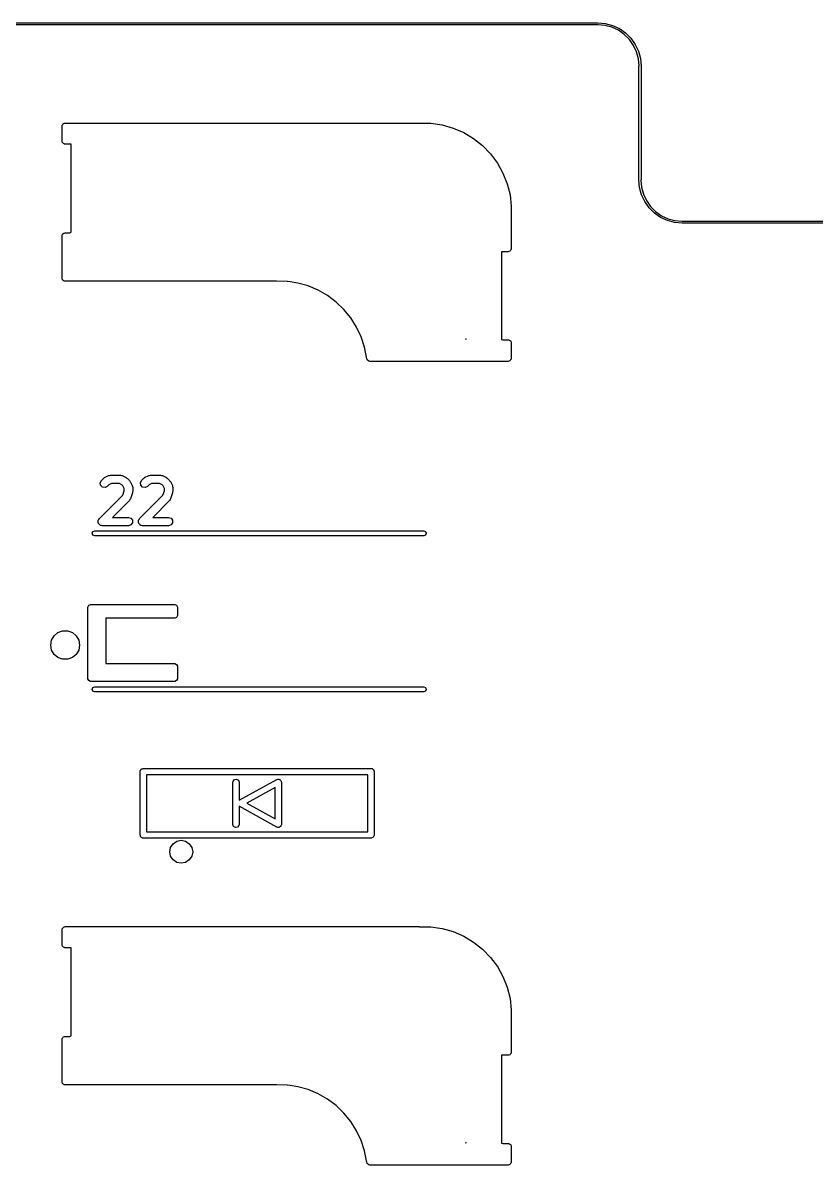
# Model space of a CAD drawing. Extents: x 62 to 222, y -188 to -37.
# Drawn here: x 150.46 to 169.26, y -64.35 to -37.27 of the extents above; entities that cross this region are included whole.
import ezdxf

# ---------------------------------------------------------------- set-up
doc = ezdxf.new("R2010")
doc.units = 0
doc.layers.add('BLACK', color=7, linetype='CONTINUOUS')

msp = doc.modelspace()

# ---------------------------------------------------------------- linework, layer by layer
at = {"layer": 'BLACK', "linetype": 'CONTINUOUS'}
for p, q in [((148.035, -37.2697), (164.085, -37.2697)), ((164.085, -37.3197), (148.035, -37.3197)), ((164.085, -37.2697), (164.263, -37.2853)), ((164.092, -37.3166), (164.085, -37.3197)), ((164.255, -37.3309), (164.092, -37.3166)), ((164.42, -37.375), (164.255, -37.3309)), ((164.263, -37.2853), (164.436, -37.3315)), ((164.436, -37.3315), (164.597, -37.407)), ((164.574, -37.4471), (164.42, -37.375)), ((164.714, -37.545), (164.574, -37.4471)), ((164.597, -37.407), (164.744, -37.5095)), ((164.835, -37.6656), (164.714, -37.545)), ((164.744, -37.5095), (164.87, -37.6359)), ((164.87, -37.6359), (164.973, -37.7822)), ((164.933, -37.8053), (164.835, -37.6656)), ((165.005, -37.96), (164.933, -37.8053)), ((164.973, -37.7822), (165.048, -37.9441)), ((165.049, -38.1248), (165.005, -37.96)), ((165.048, -37.9441), (165.094, -38.1167)), ((165.063, -38.2873), (165.049, -38.1248)), ((165.094, -38.1167), (165.11, -38.2947)), ((165.06, -38.2947), (165.063, -38.2873)), ((165.06, -40.9947), (165.06, -38.2947)), ((165.11, -38.2947), (165.11, -38.2947)), ((165.11, -38.2947), (165.11, -40.9947)), ((151.385, -39.7197), (151.387, -39.71)), ((151.385, -40.0697), (151.385, -39.7197)), ((151.386, -39.7067), (151.388, -39.7038)), ((151.387, -39.71), (151.386, -39.7067)), ((151.388, -39.7038), (151.39, -39.694)), ((151.39, -39.694), (151.402, -39.6791)), ((151.402, -39.6791), (151.412, -39.6622)), ((151.412, -39.6622), (151.418, -39.6599)), ((151.418, -39.6599), (151.422, -39.6547)), ((151.422, -39.6547), (151.442, -39.6514)), ((151.442, -39.6514), (151.46, -39.6447)), ((151.46, -39.6447), (159.86, -39.6447)), ((159.86, -39.6447), (159.861, -39.6449)), ((159.861, -39.6449), (160.128, -39.649)), ((160.128, -39.649), (160.397, -39.6886)), ((160.397, -39.6886), (160.658, -39.763)), ((160.658, -39.763), (160.908, -39.8709)), ((151.392, -40.088), (151.385, -40.0697)), ((160.908, -39.8709), (161.141, -40.0104)), ((161.141, -40.0104), (161.354, -40.1792)), ((151.395, -40.1072), (151.392, -40.088)), ((151.4, -40.1116), (151.395, -40.1072)), ((151.403, -40.1179), (151.4, -40.1116)), ((151.419, -40.1277), (151.403, -40.1179)), ((151.434, -40.1402), (151.419, -40.1277)), ((151.444, -40.1419), (151.434, -40.1402)), ((151.447, -40.1436), (151.444, -40.1419)), ((151.45, -40.143), (151.447, -40.1436)), ((151.46, -40.1447), (151.45, -40.143)), ((151.605, -40.1447), (151.46, -40.1447)), ((151.605, -42.2298), (151.605, -40.1447)), ((161.354, -40.1792), (161.543, -40.3743)), ((161.543, -40.3743), (161.705, -40.5924)), ((161.705, -40.5924), (161.837, -40.8298)), ((161.837, -40.8298), (161.937, -41.0825)), ((161.937, -41.0825), (162.004, -41.346)), ((165.076, -41.1727), (165.06, -40.9947)), ((165.06, -40.9947), (165.06, -40.9947)), ((165.11, -40.9947), (165.107, -41.0022)), ((165.107, -41.0022), (165.121, -41.1647)), ((162.004, -41.346), (162.035, -41.616)), ((165.122, -41.3453), (165.076, -41.1727)), ((165.121, -41.1647), (165.165, -41.3295)), ((165.197, -41.5072), (165.122, -41.3453)), ((165.165, -41.3295), (165.237, -41.4841)), ((162.035, -41.616), (162.034, -41.618)), ((162.034, -41.618), (162.035, -41.6197)), ((162.035, -41.6197), (162.035, -42.6197)), ((165.3, -41.6536), (165.197, -41.5072)), ((165.237, -41.4841), (165.335, -41.6238)), ((165.426, -41.7799), (165.3, -41.6536)), ((165.335, -41.6238), (165.456, -41.7445)), ((165.572, -41.8824), (165.426, -41.7799)), ((165.456, -41.7445), (165.596, -41.8423)), ((165.734, -41.9579), (165.572, -41.8824)), ((165.596, -41.8423), (165.75, -41.9144)), ((165.907, -42.0041), (165.734, -41.9579)), ((165.75, -41.9144), (165.915, -41.9586)), ((165.915, -41.9586), (166.078, -41.9728)), ((166.078, -41.9728), (166.085, -41.9697)), ((166.085, -41.9697), (183.135, -41.9697)), ((151.574, -42.2447), (151.605, -42.2298)), ((166.085, -42.0197), (165.907, -42.0041)), ((183.135, -42.0197), (166.085, -42.0197)), ((151.385, -42.3197), (151.387, -42.31)), ((151.385, -43.3197), (151.385, -42.3197)), ((151.386, -42.3067), (151.388, -42.3038)), ((151.387, -42.31), (151.386, -42.3067)), ((151.388, -42.3038), (151.39, -42.294)), ((151.39, -42.294), (151.402, -42.2791)), ((151.402, -42.2791), (151.412, -42.2622)), ((151.412, -42.2622), (151.418, -42.2599)), ((151.418, -42.2599), (151.422, -42.2547)), ((151.422, -42.2547), (151.442, -42.2514)), ((151.442, -42.2514), (151.46, -42.2447)), ((151.46, -42.2447), (151.574, -42.2447)), ((161.96, -42.6947), (161.805, -42.6947)), ((161.805, -42.6947), (161.805, -44.7787)), ((161.978, -42.688), (161.96, -42.6947)), ((161.998, -42.6847), (161.978, -42.688)), ((162.002, -42.6795), (161.998, -42.6847)), ((162.008, -42.6772), (162.002, -42.6795)), ((162.018, -42.6603), (162.008, -42.6772)), ((162.03, -42.6454), (162.018, -42.6603)), ((162.032, -42.6356), (162.03, -42.6454)), ((162.034, -42.6327), (162.032, -42.6356)), ((162.035, -42.6197), (162.033, -42.6294)), ((162.033, -42.6294), (162.034, -42.6327)), ((151.392, -43.338), (151.385, -43.3197)), ((151.395, -43.3572), (151.392, -43.338)), ((151.4, -43.3616), (151.395, -43.3572)), ((151.403, -43.3679), (151.4, -43.3616)), ((151.419, -43.3777), (151.403, -43.3679)), ((151.434, -43.3902), (151.419, -43.3777)), ((151.444, -43.3919), (151.434, -43.3902)), ((151.447, -43.3936), (151.444, -43.3919)), ((151.45, -43.393), (151.447, -43.3936)), ((151.46, -43.3947), (151.45, -43.393)), ((156.46, -43.3947), (151.46, -43.3947)), ((156.461, -43.3943), (156.46, -43.3947)), ((156.462, -43.3947), (156.461, -43.3943)), ((156.472, -43.391), (156.462, -43.3947)), ((156.718, -43.3987), (156.472, -43.391)), ((156.722, -43.3992), (156.718, -43.3987)), ((156.728, -43.402), (156.722, -43.3992)), ((156.791, -43.4098), (156.728, -43.402)), ((156.972, -43.4378), (156.791, -43.4098)), ((157.219, -43.5076), (156.972, -43.4378)), ((157.455, -43.6069), (157.219, -43.5076)), ((157.677, -43.7342), (157.455, -43.6069)), ((157.883, -43.8878), (157.677, -43.7342)), ((158.068, -44.0652), (157.883, -43.8878)), ((158.23, -44.2638), (158.068, -44.0652)), ((158.367, -44.4807), (158.23, -44.2638)), ((158.476, -44.7127), (158.367, -44.4807)), ((158.556, -44.9563), (158.476, -44.7127)), ((160.967, -44.7616), (160.951, -44.7697)), ((160.951, -44.7697), (160.968, -44.7697)), ((160.968, -44.7697), (160.967, -44.7616)), ((161.805, -44.7787), (161.835, -44.7847)), ((161.835, -44.7847), (161.96, -44.7847)), ((161.96, -44.7847), (161.97, -44.7864)), ((161.97, -44.7864), (161.973, -44.7858)), ((161.973, -44.7858), (161.976, -44.7875)), ((161.976, -44.7875), (161.986, -44.7892)), ((161.986, -44.7892), (162.001, -44.8017)), ((162.001, -44.8017), (162.017, -44.8115)), ((162.017, -44.8115), (162.02, -44.8178)), ((162.02, -44.8178), (162.025, -44.8222)), ((162.025, -44.8222), (162.028, -44.8414)), ((162.028, -44.8414), (162.035, -44.8597)), ((162.035, -44.8597), (162.035, -45.2197)), ((158.604, -45.1976), (158.556, -44.9563)), ((158.602, -45.2083), (158.604, -45.1976)), ((158.609, -45.2228), (158.602, -45.2083)), ((162.035, -45.2197), (162.033, -45.2294)), ((158.615, -45.2572), (158.609, -45.2228)), ((158.654, -45.2902), (158.615, -45.2572)), ((158.68, -45.2947), (158.654, -45.2902)), ((159.044, -45.2947), (158.68, -45.2947)), ((159.063, -45.2981), (159.044, -45.2947)), ((159.092, -45.2947), (159.063, -45.2981)), ((161.96, -45.2947), (159.092, -45.2947)), ((161.978, -45.288), (161.96, -45.2947)), ((161.998, -45.2847), (161.978, -45.288)), ((162.002, -45.2795), (161.998, -45.2847)), ((162.008, -45.2772), (162.002, -45.2795)), ((162.018, -45.2603), (162.008, -45.2772)), ((162.03, -45.2454), (162.018, -45.2603)), ((162.032, -45.2356), (162.03, -45.2454)), ((162.034, -45.2327), (162.032, -45.2356)), ((162.033, -45.2294), (162.034, -45.2327)), ((152.289, -48.1717), (152.317, -48.1166)), ((152.299, -48.2327), (152.289, -48.1717)), ((152.317, -48.1166), (152.365, -48.069)), ((152.365, -48.069), (152.379, -48.0616)), ((152.379, -48.0616), (152.391, -48.0503)), ((152.391, -48.0503), (152.486, -48.0026)), ((152.486, -48.0026), (152.509, -47.9992)), ((152.555, -48.1921), (152.495, -48.2219)), ((152.509, -47.9992), (152.531, -47.9921)), ((152.531, -47.9921), (152.769, -47.9921)), ((152.745, -48.1921), (152.555, -48.1921)), ((152.805, -48.2219), (152.745, -48.1921)), ((152.769, -47.9921), (152.791, -47.9992)), ((152.791, -47.9992), (152.814, -48.0026)), ((152.814, -48.0026), (152.909, -48.0503)), ((152.909, -48.0503), (152.921, -48.0616)), ((152.921, -48.0616), (152.935, -48.069)), ((152.935, -48.069), (152.983, -48.1166)), ((152.983, -48.1166), (152.99, -48.1311)), ((152.99, -48.1311), (153.001, -48.1426)), ((153.001, -48.1426), (153.049, -48.2379)), ((153.242, -48.1717), (153.27, -48.1166)), ((153.251, -48.2327), (153.242, -48.1717)), ((153.27, -48.1166), (153.317, -48.069)), ((153.317, -48.069), (153.332, -48.0616)), ((153.332, -48.0616), (153.343, -48.0503)), ((153.343, -48.0503), (153.439, -48.0026)), ((153.439, -48.0026), (153.461, -47.9992)), ((153.507, -48.1921), (153.447, -48.2219)), ((153.461, -47.9992), (153.483, -47.9921)), ((153.483, -47.9921), (153.721, -47.9921)), ((153.698, -48.1921), (153.507, -48.1921)), ((153.757, -48.2219), (153.698, -48.1921)), ((153.721, -47.9921), (153.743, -47.9992)), ((153.743, -47.9992), (153.766, -48.0026)), ((153.766, -48.0026), (153.861, -48.0503)), ((153.861, -48.0503), (153.873, -48.0616)), ((153.873, -48.0616), (153.887, -48.069)), ((153.887, -48.069), (153.935, -48.1166)), ((153.935, -48.1166), (153.942, -48.1311)), ((153.942, -48.1311), (153.954, -48.1426)), ((153.954, -48.1426), (154.001, -48.2378)), ((152.27, -49.0214), (152.825, -48.4666)), ((152.343, -48.2764), (152.299, -48.2327)), ((152.404, -48.2861), (152.343, -48.2764)), ((152.459, -48.258), (152.404, -48.2861)), ((152.495, -48.2219), (152.459, -48.258)), ((152.83, -48.2466), (152.805, -48.2219)), ((152.825, -48.4666), (152.86, -48.3616)), ((152.86, -48.3062), (152.83, -48.2466)), ((152.86, -48.3616), (152.86, -48.3062)), ((153.054, -48.4094), (153.007, -48.5523)), ((153.049, -48.2379), (153.052, -48.2606)), ((153.052, -48.2606), (153.06, -48.2826)), ((153.055, -48.3932), (153.054, -48.4094)), ((153.06, -48.3778), (153.055, -48.3932)), ((153.06, -48.2826), (153.06, -48.3778)), ((153.222, -49.0214), (153.777, -48.4666)), ((153.295, -48.2764), (153.251, -48.2327)), ((153.356, -48.2861), (153.295, -48.2764)), ((153.411, -48.258), (153.356, -48.2861)), ((153.447, -48.2219), (153.411, -48.258)), ((153.782, -48.2466), (153.757, -48.2219)), ((153.777, -48.4666), (153.812, -48.3616)), ((153.812, -48.3062), (153.782, -48.2466)), ((153.812, -48.3616), (153.812, -48.3062)), ((154.007, -48.4094), (153.959, -48.5523)), ((154.001, -48.2378), (154.005, -48.2606)), ((154.005, -48.2606), (154.012, -48.2826)), ((154.012, -48.3778), (154.007, -48.3932)), ((154.007, -48.3932), (154.007, -48.4094)), ((154.012, -48.2826), (154.012, -48.3778)), ((152.983, -48.5914), (152.582, -48.9921)), ((152.993, -48.5708), (152.983, -48.5914)), ((153.007, -48.5523), (152.993, -48.5708)), ((153.935, -48.5914), (153.534, -48.9921)), ((153.945, -48.5708), (153.935, -48.5914)), ((153.959, -48.5523), (153.945, -48.5708)), ((152.582, -48.9921), (152.96, -48.9921)), ((152.96, -48.9921), (153.018, -49.0112)), ((153.018, -49.0112), (153.055, -49.0612)), ((153.534, -48.9921), (153.912, -48.9921)), ((153.912, -48.9921), (153.971, -49.0112)), ((153.971, -49.0112), (154.007, -49.0612)), ((152.242, -49.0764), (152.245, -49.0693)), ((152.245, -49.0996), (152.242, -49.0764)), ((152.245, -49.0612), (152.259, -49.0422)), ((152.245, -49.0693), (152.245, -49.0612)), ((152.245, -49.123), (152.245, -49.0996)), ((152.25, -49.1295), (152.245, -49.123)), ((152.251, -49.1375), (152.25, -49.1295)), ((152.268, -49.154), (152.251, -49.1375)), ((152.259, -49.0422), (152.27, -49.0214)), ((152.282, -49.173), (152.268, -49.154)), ((152.289, -49.1755), (152.282, -49.173)), ((152.295, -49.1812), (152.289, -49.1755)), ((152.318, -49.1849), (152.295, -49.1812)), ((152.34, -49.1921), (152.318, -49.1849)), ((152.96, -49.1921), (152.34, -49.1921)), ((153.018, -49.173), (152.96, -49.1921)), ((153.055, -49.123), (153.018, -49.173)), ((153.055, -49.0612), (153.055, -49.123)), ((153.194, -49.0764), (153.198, -49.0693)), ((153.198, -49.0996), (153.194, -49.0764)), ((153.198, -49.0612), (153.212, -49.0422)), ((153.198, -49.0693), (153.198, -49.0612)), ((153.198, -49.123), (153.198, -49.0996)), ((153.202, -49.1295), (153.198, -49.123)), ((153.204, -49.1375), (153.202, -49.1295)), ((153.22, -49.154), (153.204, -49.1375)), ((153.212, -49.0422), (153.222, -49.0214)), ((153.234, -49.173), (153.22, -49.154)), ((153.242, -49.1755), (153.234, -49.173)), ((153.247, -49.1812), (153.242, -49.1755)), ((153.271, -49.1849), (153.247, -49.1812)), ((153.293, -49.1921), (153.271, -49.1849)), ((153.912, -49.1921), (153.293, -49.1921)), ((153.971, -49.173), (153.912, -49.1921)), ((154.007, -49.123), (153.971, -49.173)), ((154.007, -49.0612), (154.007, -49.123)), ((152.1, -49.3697), (152.118, -49.3273)), ((152.118, -49.4121), (152.1, -49.3697)), ((152.118, -49.3273), (152.16, -49.3097)), ((152.16, -49.4297), (152.118, -49.4121)), ((152.16, -49.3097), (159.96, -49.3097)), ((159.96, -49.4297), (152.16, -49.4297)), ((159.96, -49.3097), (160.002, -49.3273)), ((160.002, -49.4121), (159.96, -49.4297)), ((160.002, -49.3273), (160.02, -49.3697)), ((160.02, -49.3697), (160.002, -49.4121)), ((152, -51.1197), (152.018, -51.0773)), ((152, -52.8197), (152, -51.1197)), ((152.018, -51.0773), (152.06, -51.0597)), ((152.06, -51.0597), (154.06, -51.0597)), ((154.06, -51.0597), (154.102, -51.0773)), ((154.102, -51.0773), (154.12, -51.1197)), ((154.12, -51.1197), (154.12, -51.3197)), ((154.06, -51.3797), (152.42, -51.3797)), ((152.42, -51.3797), (152.42, -52.4597)), ((154.102, -51.3621), (154.06, -51.3797)), ((154.12, -51.3197), (154.102, -51.3621)), ((151.289, -51.7228), (151.4, -51.6821)), ((151.4, -51.6821), (151.52, -51.6821)), ((151.52, -51.6821), (151.631, -51.7228)), ((151.117, -52.0197), (151.138, -51.9024)), ((151.138, -51.9024), (151.197, -51.7993)), ((151.197, -51.7993), (151.289, -51.7228)), ((151.631, -51.7228), (151.723, -51.7993)), ((151.723, -51.7993), (151.782, -51.9024)), ((151.782, -51.9024), (151.803, -52.0197)), ((151.138, -52.137), (151.117, -52.0197)), ((151.197, -52.2401), (151.138, -52.137)), ((151.289, -52.3166), (151.197, -52.2401)), ((151.723, -52.2401), (151.631, -52.3166)), ((151.782, -52.137), (151.723, -52.2401)), ((151.803, -52.0197), (151.782, -52.137)), ((151.4, -52.3573), (151.289, -52.3166)), ((151.52, -52.3573), (151.4, -52.3573)), ((151.631, -52.3166), (151.52, -52.3573)), ((152.42, -52.4597), (154.06, -52.4597)), ((154.06, -52.4597), (154.102, -52.4773)), ((154.102, -52.4773), (154.12, -52.5197)), ((154.12, -52.5197), (154.12, -52.8197)), ((152.018, -52.8621), (152, -52.8197)), ((152.06, -52.8797), (152.018, -52.8621)), ((154.06, -52.8797), (152.06, -52.8797)), ((152.1, -53.0697), (152.118, -53.0273)), ((152.118, -53.1121), (152.1, -53.0697)), ((152.118, -53.0273), (152.16, -53.0097)), ((152.16, -53.0097), (159.96, -53.0097)), ((154.102, -52.8621), (154.06, -52.8797)), ((154.12, -52.8197), (154.102, -52.8621)), ((159.96, -53.0097), (160.002, -53.0273)), ((160.002, -53.0273), (160.02, -53.0697)), ((160.02, -53.0697), (160.002, -53.1121)), ((152.16, -53.1297), (152.118, -53.1121)), ((159.96, -53.1297), (152.16, -53.1297)), ((160.002, -53.1121), (159.96, -53.1297)), ((153.252, -54.9791), (153.262, -54.9622)), ((153.262, -54.9622), (153.268, -54.9599)), ((153.268, -54.9599), (153.272, -54.9547)), ((153.272, -54.9547), (153.292, -54.9514)), ((153.292, -54.9514), (153.31, -54.9447)), ((153.31, -54.9447), (158.71, -54.9447)), ((158.71, -54.9447), (158.72, -54.9464)), ((158.72, -54.9464), (158.723, -54.9458)), ((158.723, -54.9458), (158.726, -54.9475)), ((158.726, -54.9475), (158.736, -54.9492)), ((158.736, -54.9492), (158.751, -54.9617)), ((158.751, -54.9617), (158.767, -54.9715)), ((153.235, -55.0197), (153.237, -55.01)), ((153.235, -56.5197), (153.235, -55.0197)), ((153.236, -55.0067), (153.238, -55.0038)), ((153.237, -55.01), (153.236, -55.0067)), ((153.238, -55.0038), (153.24, -54.994)), ((153.24, -54.994), (153.252, -54.9791)), ((153.385, -55.0947), (153.385, -56.4447)), ((158.635, -55.0947), (153.385, -55.0947)), ((155.44, -55.244), (155.472, -55.2047)), ((155.472, -55.2047), (155.523, -55.1958)), ((155.523, -55.1958), (155.567, -55.2215)), ((155.567, -55.2215), (155.585, -55.2697)), ((155.585, -55.6978), (156.474, -55.2041)), ((156.474, -55.2041), (156.498, -55.1956)), ((156.498, -55.1956), (156.511, -55.198)), ((156.511, -55.198), (156.523, -55.1958)), ((156.523, -55.1958), (156.535, -55.2028)), ((156.535, -55.2028), (156.549, -55.2054)), ((156.549, -55.2054), (156.557, -55.2152)), ((156.557, -55.2152), (156.567, -55.2215)), ((156.567, -55.2215), (156.572, -55.2345)), ((156.572, -55.2345), (156.581, -55.2452)), ((158.635, -56.4447), (158.635, -55.0947)), ((158.767, -54.9715), (158.77, -54.9778)), ((158.77, -54.9778), (158.775, -54.9822)), ((158.775, -54.9822), (158.778, -55.0014)), ((158.778, -55.0014), (158.785, -55.0197)), ((158.785, -55.0197), (158.785, -56.5197)), ((155.435, -55.2697), (155.44, -55.244)), ((155.435, -56.2697), (155.435, -55.2697)), ((155.585, -55.2697), (155.585, -55.6978)), ((156.435, -55.3972), (155.764, -55.7697)), ((156.435, -56.1422), (156.435, -55.3972)), ((156.581, -55.2452), (156.581, -55.2578)), ((156.581, -55.2578), (156.585, -55.2697)), ((156.585, -55.2697), (156.585, -56.2697)), ((155.764, -55.7697), (156.435, -56.1422)), ((156.474, -56.3353), (155.585, -55.8416)), ((155.585, -55.8416), (155.585, -56.2697)), ((155.453, -56.3179), (155.435, -56.2697)), ((155.497, -56.3436), (155.453, -56.3179)), ((155.58, -56.2954), (155.547, -56.3347)), ((155.585, -56.2697), (155.58, -56.2954)), ((156.568, -56.317), (156.556, -56.3241)), ((156.572, -56.305), (156.568, -56.317)), ((156.58, -56.2954), (156.572, -56.305)), ((156.585, -56.2697), (156.58, -56.2954)), ((153.242, -56.538), (153.235, -56.5197)), ((153.245, -56.5572), (153.242, -56.538)), ((153.25, -56.5615), (153.245, -56.5572)), ((153.253, -56.5679), (153.25, -56.5615)), ((153.269, -56.5777), (153.253, -56.5679)), ((153.284, -56.5902), (153.269, -56.5777)), ((153.294, -56.5919), (153.284, -56.5902)), ((153.297, -56.5936), (153.294, -56.5919)), ((153.3, -56.593), (153.297, -56.5936)), ((153.31, -56.5947), (153.3, -56.593)), ((153.385, -56.4447), (158.635, -56.4447)), ((155.547, -56.3347), (155.497, -56.3436)), ((156.486, -56.3372), (156.474, -56.3353)), ((156.497, -56.3436), (156.486, -56.3372)), ((156.511, -56.3412), (156.497, -56.3436)), ((156.524, -56.3433), (156.511, -56.3412)), ((156.535, -56.3368), (156.524, -56.3433)), ((156.547, -56.3347), (156.535, -56.3368)), ((156.556, -56.3241), (156.547, -56.3347)), ((158.728, -56.588), (158.71, -56.5947)), ((158.748, -56.5847), (158.728, -56.588)), ((158.752, -56.5795), (158.748, -56.5847)), ((158.758, -56.5772), (158.752, -56.5795)), ((158.768, -56.5603), (158.758, -56.5772)), ((158.78, -56.5454), (158.768, -56.5603)), ((158.782, -56.5356), (158.78, -56.5454)), ((158.784, -56.5327), (158.782, -56.5356)), ((158.785, -56.5197), (158.783, -56.5294)), ((158.783, -56.5294), (158.784, -56.5327)), ((158.71, -56.5947), (153.31, -56.5947)), ((153.938, -56.9197), (153.959, -56.8156)), ((153.959, -56.8156), (154.018, -56.7273)), ((154.018, -56.7273), (154.106, -56.6683)), ((154.106, -56.6683), (154.21, -56.6476)), ((154.21, -56.6476), (154.314, -56.6683)), ((154.314, -56.6683), (154.402, -56.7273)), ((154.402, -56.7273), (154.461, -56.8156)), ((154.461, -56.8156), (154.482, -56.9197)), ((153.959, -57.0238), (153.938, -56.9197)), ((154.018, -57.1121), (153.959, -57.0238)), ((154.106, -57.1711), (154.018, -57.1121)), ((154.402, -57.1121), (154.314, -57.1711)), ((154.461, -57.0238), (154.402, -57.1121)), ((154.482, -56.9197), (154.461, -57.0238)), ((154.21, -57.1918), (154.106, -57.1711)), ((154.314, -57.1711), (154.21, -57.1918)), ((151.385, -58.7697), (151.387, -58.76)), ((151.386, -58.7567), (151.388, -58.7538)), ((151.387, -58.76), (151.386, -58.7567)), ((151.388, -58.7538), (151.39, -58.744)), ((151.39, -58.744), (151.402, -58.7291)), ((151.402, -58.7291), (151.412, -58.7122)), ((151.412, -58.7122), (151.418, -58.7099)), ((151.418, -58.7099), (151.422, -58.7047)), ((151.422, -58.7047), (151.442, -58.7014)), ((151.442, -58.7014), (151.46, -58.6947)), ((151.46, -58.6947), (159.86, -58.6947)), ((159.86, -58.6947), (159.861, -58.6949)), ((159.861, -58.6949), (160.128, -58.699)), ((160.128, -58.699), (160.397, -58.7386)), ((160.397, -58.7386), (160.658, -58.813)), ((151.385, -59.1197), (151.385, -58.7697)), ((160.658, -58.813), (160.908, -58.9209)), ((160.908, -58.9209), (161.141, -59.0604)), ((151.392, -59.138), (151.385, -59.1197)), ((151.395, -59.1572), (151.392, -59.138)), ((151.4, -59.1615), (151.395, -59.1572)), ((151.403, -59.1679), (151.4, -59.1615)), ((151.419, -59.1777), (151.403, -59.1679)), ((151.434, -59.1902), (151.419, -59.1777)), ((151.444, -59.1919), (151.434, -59.1902)), ((151.447, -59.1936), (151.444, -59.1919)), ((151.45, -59.193), (151.447, -59.1936)), ((151.46, -59.1947), (151.45, -59.193)), ((151.605, -59.1947), (151.46, -59.1947)), ((151.605, -61.2798), (151.605, -59.1947)), ((161.141, -59.0604), (161.354, -59.2292)), ((161.354, -59.2292), (161.543, -59.4243)), ((161.543, -59.4243), (161.705, -59.6424)), ((161.705, -59.6424), (161.837, -59.8798)), ((161.837, -59.8798), (161.937, -60.1325)), ((161.937, -60.1325), (162.004, -60.396)), ((162.004, -60.396), (162.035, -60.666)), ((162.035, -60.666), (162.034, -60.668)), ((162.034, -60.668), (162.035, -60.6697)), ((162.035, -60.6697), (162.035, -61.6697)), ((151.385, -61.3697), (151.387, -61.36)), ((151.385, -62.3697), (151.385, -61.3697)), ((151.386, -61.3567), (151.388, -61.3538)), ((151.387, -61.36), (151.386, -61.3567)), ((151.388, -61.3538), (151.39, -61.344)), ((151.39, -61.344), (151.402, -61.3291)), ((151.402, -61.3291), (151.412, -61.3122)), ((151.412, -61.3122), (151.418, -61.3099)), ((151.418, -61.3099), (151.422, -61.3047)), ((151.422, -61.3047), (151.442, -61.3014)), ((151.442, -61.3014), (151.46, -61.2947)), ((151.46, -61.2947), (151.574, -61.2947)), ((151.574, -61.2947), (151.605, -61.2798)), ((161.978, -61.738), (161.96, -61.7447)), ((161.998, -61.7347), (161.978, -61.738)), ((162.002, -61.7295), (161.998, -61.7347)), ((162.008, -61.7272), (162.002, -61.7295)), ((162.018, -61.7103), (162.008, -61.7272)), ((162.03, -61.6954), (162.018, -61.7103)), ((162.032, -61.6856), (162.03, -61.6954)), ((162.034, -61.6827), (162.032, -61.6856)), ((162.035, -61.6697), (162.033, -61.6794)), ((162.033, -61.6794), (162.034, -61.6827)), ((161.96, -61.7447), (161.805, -61.7447)), ((161.805, -61.7447), (161.805, -63.8287)), ((151.392, -62.388), (151.385, -62.3697)), ((151.395, -62.4072), (151.392, -62.388)), ((151.4, -62.4115), (151.395, -62.4072)), ((151.403, -62.4179), (151.4, -62.4115)), ((151.419, -62.4277), (151.403, -62.4179)), ((151.434, -62.4402), (151.419, -62.4277)), ((151.444, -62.4419), (151.434, -62.4402)), ((151.447, -62.4436), (151.444, -62.4419)), ((151.45, -62.443), (151.447, -62.4436)), ((151.46, -62.4447), (151.45, -62.443)), ((156.46, -62.4447), (151.46, -62.4447)), ((156.461, -62.4443), (156.46, -62.4447)), ((156.462, -62.4447), (156.461, -62.4443)), ((156.472, -62.441), (156.462, -62.4447)), ((156.718, -62.4487), (156.472, -62.441)), ((156.722, -62.4492), (156.718, -62.4487)), ((156.728, -62.452), (156.722, -62.4492)), ((156.791, -62.4598), (156.728, -62.452)), ((156.972, -62.4878), (156.791, -62.4598)), ((157.219, -62.5576), (156.972, -62.4878)), ((157.455, -62.6569), (157.219, -62.5576)), ((157.677, -62.7842), (157.455, -62.6569)), ((157.883, -62.9378), (157.677, -62.7842)), ((158.068, -63.1152), (157.883, -62.9378)), ((158.23, -63.3138), (158.068, -63.1152)), ((158.367, -63.5307), (158.23, -63.3138)), ((158.476, -63.7627), (158.367, -63.5307)), ((158.556, -64.0063), (158.476, -63.7627)), ((160.967, -63.8116), (160.951, -63.8197)), ((160.951, -63.8197), (160.968, -63.8197)), ((160.968, -63.8197), (160.967, -63.8116)), ((161.805, -63.8287), (161.835, -63.8347)), ((161.835, -63.8347), (161.96, -63.8347)), ((161.96, -63.8347), (161.97, -63.8364)), ((161.97, -63.8364), (161.973, -63.8358)), ((161.973, -63.8358), (161.976, -63.8375)), ((161.976, -63.8375), (161.986, -63.8392)), ((161.986, -63.8392), (162.001, -63.8517)), ((162.001, -63.8517), (162.017, -63.8615)), ((162.017, -63.8615), (162.02, -63.8678)), ((162.02, -63.8678), (162.025, -63.8722)), ((162.025, -63.8722), (162.028, -63.8914)), ((162.028, -63.8914), (162.035, -63.9097)), ((158.604, -64.2476), (158.556, -64.0063)), ((162.035, -63.9097), (162.035, -64.2697)), ((158.602, -64.2583), (158.604, -64.2476)), ((158.609, -64.2728), (158.602, -64.2583)), ((158.615, -64.3072), (158.609, -64.2728)), ((158.654, -64.3402), (158.615, -64.3072)), ((158.68, -64.3447), (158.654, -64.3402)), ((159.044, -64.3447), (158.68, -64.3447)), ((159.063, -64.3481), (159.044, -64.3447)), ((159.092, -64.3447), (159.063, -64.3481)), ((161.96, -64.3447), (159.092, -64.3447)), ((161.978, -64.338), (161.96, -64.3447)), ((161.998, -64.3347), (161.978, -64.338)), ((162.002, -64.3295), (161.998, -64.3347)), ((162.008, -64.3272), (162.002, -64.3295)), ((162.018, -64.3103), (162.008, -64.3272)), ((162.03, -64.2954), (162.018, -64.3103)), ((162.032, -64.2856), (162.03, -64.2954)), ((162.034, -64.2827), (162.032, -64.2856)), ((162.035, -64.2697), (162.033, -64.2794)), ((162.033, -64.2794), (162.034, -64.2827))]:
    msp.add_line(p, q, dxfattribs=at)

doc.saveas('drawing.dxf')
